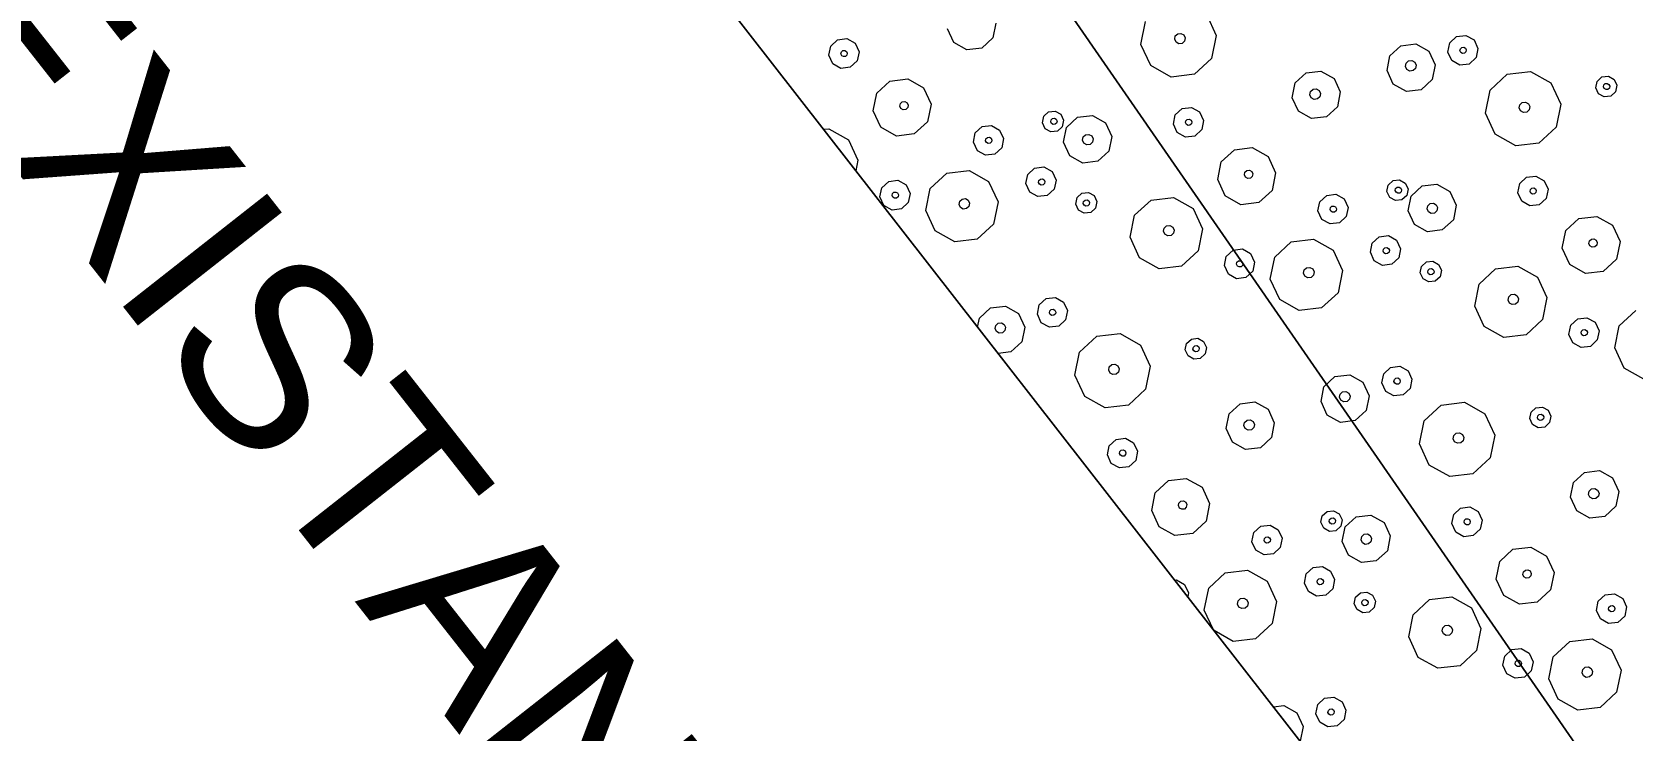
# Model space of a CAD drawing. Header units: metres. Extents: x -2858 to 512, y -1995 to 1252.
# Drawn here: x -468.82 to -460.38, y -154.55 to -150.87 of the extents above; entities that cross this region are included whole.
import ezdxf
from ezdxf.enums import TextEntityAlignment as Align

# ---------------------------------------------------------------- set-up
doc = ezdxf.new("R2010")
doc.units = ezdxf.units.M
for name, color, linetype in [('Calque commun', 7, 'Continuous'), ('Calque11', 7, 'Continuous'), ('Textes', 7, 'Continuous')]:
    doc.layers.add(name, color=color, linetype=linetype)
doc.styles.add('Arial23', font='arial.ttf', dxfattribs={"height": 0.589851})

# ---------------------------------------------------------------- blocks, each defined once
blk = doc.blocks.new('geometrebondepartleger')
at = {"layer": 'Calque11', "color": 7, "linetype": 'Continuous', "lineweight": 9}
blk.add_line((150.3457, 147.4392, 79), (130.1803, 35.9078, 79), dxfattribs=at)
blk = doc.blocks.new('pattern')
at = {"layer": 'Calque commun', "color": 54, "linetype": 'Continuous', "lineweight": 9}
for p, q in [((69.5292, 86.5245), (69.5764, 86.6334)), ((69.5764, 86.6334), (69.6786, 86.6937)), ((69.6786, 86.6937), (69.7967, 86.6825)), ((69.7967, 86.6825), (69.8857, 86.6039)), ((69.8857, 86.6039), (69.9115, 86.4881)), ((69.555, 86.4087), (69.5292, 86.5245)), ((69.6745, 86.5103), (69.6814, 86.5262)), ((69.6782, 86.4934), (69.6745, 86.5103)), ((69.6912, 86.482), (69.6782, 86.4934)), ((69.6814, 86.5262), (69.6963, 86.535)), ((69.7084, 86.4803), (69.6912, 86.482)), ((69.6963, 86.535), (69.7135, 86.5334)), ((69.7234, 86.4891), (69.7084, 86.4803)), ((69.7135, 86.5334), (69.7265, 86.5219)), ((69.7302, 86.505), (69.7234, 86.4891)), ((69.7265, 86.5219), (69.7302, 86.505)), ((69.9115, 86.4881), (69.8643, 86.3792)), ((69.2883, 86.387), (69.3079, 86.4324)), ((69.299, 86.3387), (69.2883, 86.387)), ((69.3079, 86.4324), (69.3505, 86.4575)), ((69.3505, 86.4575), (69.3997, 86.4528)), ((69.3505, 86.3819), (69.3546, 86.3914)), ((69.3527, 86.3717), (69.3505, 86.3819)), ((69.3546, 86.3914), (69.3635, 86.3967)), ((69.3635, 86.3967), (69.3739, 86.3957)), ((69.3739, 86.3957), (69.3817, 86.3888)), ((69.3839, 86.3787), (69.3798, 86.3691)), ((69.3817, 86.3888), (69.3839, 86.3787)), ((69.3997, 86.4528), (69.4368, 86.4201)), ((69.4368, 86.4201), (69.4476, 86.3718)), ((69.644, 86.3302), (69.555, 86.4087)), ((69.8643, 86.3792), (69.7621, 86.3189)), ((69.3361, 86.306), (69.299, 86.3387)), ((69.3853, 86.3013), (69.3361, 86.306)), ((69.3605, 86.3649), (69.3527, 86.3717)), ((69.3708, 86.3639), (69.3605, 86.3649)), ((69.3798, 86.3691), (69.3708, 86.3639)), ((69.4279, 86.3264), (69.3853, 86.3013)), ((69.4476, 86.3718), (69.4279, 86.3264)), ((69.7621, 86.3189), (69.644, 86.3302)), ((69.8326, 86.212), (69.8523, 86.2574)), ((69.8433, 86.1638), (69.8326, 86.212)), ((69.8523, 86.2574), (69.8948, 86.2825)), ((69.8948, 86.2825), (69.9441, 86.2778)), ((69.8948, 86.2069), (69.8989, 86.2164)), ((69.897, 86.1968), (69.8948, 86.2069)), ((69.8989, 86.2164), (69.9079, 86.2217)), ((69.9079, 86.2217), (69.9182, 86.2207)), ((69.9182, 86.2207), (69.926, 86.2138)), ((69.926, 86.2138), (69.9282, 86.2037)), ((69.9441, 86.2778), (69.9811, 86.2451)), ((69.9811, 86.2451), (69.9919, 86.1968)), ((69.8804, 86.131), (69.8433, 86.1638)), ((69.9296, 86.1263), (69.8804, 86.131)), ((69.9048, 86.1899), (69.897, 86.1968)), ((69.9152, 86.1889), (69.9048, 86.1899)), ((69.9241, 86.1942), (69.9152, 86.1889)), ((69.9282, 86.2037), (69.9241, 86.1942)), ((69.9722, 86.1515), (69.9296, 86.1263)), ((69.9919, 86.1968), (69.9722, 86.1515)), ((69.4273, 86.0254), (69.5091, 86.0737)), ((69.5091, 86.0737), (69.6036, 86.0647)), ((69.6036, 86.0647), (69.6747, 86.0018)), ((68.8502, 85.9232), (68.8817, 85.9958)), ((68.8817, 85.9958), (68.9498, 86.036)), ((68.9498, 86.036), (69.0286, 86.0285)), ((69.0286, 86.0285), (69.0879, 85.9761)), ((69.0879, 85.9761), (69.1051, 85.8989)), ((69.3896, 85.9383), (69.4273, 86.0254)), ((69.6747, 86.0018), (69.6954, 85.9092)), ((69.9049, 85.9355), (70.007, 85.9958)), ((70.007, 85.9958), (70.1252, 85.9845)), ((70.1252, 85.9845), (70.2141, 85.906)), ((68.8674, 85.846), (68.8502, 85.9232)), ((68.9506, 85.9073), (68.9575, 85.9232)), ((68.9544, 85.8904), (68.9506, 85.9073)), ((68.9674, 85.879), (68.9544, 85.8904)), ((68.9575, 85.9232), (68.9724, 85.932)), ((68.9846, 85.8774), (68.9674, 85.879)), ((68.9724, 85.932), (68.9897, 85.9304)), ((68.9995, 85.8862), (68.9846, 85.8774)), ((68.9897, 85.9304), (69.0026, 85.9189)), ((69.0064, 85.902), (68.9995, 85.8862)), ((69.0026, 85.9189), (69.0064, 85.902)), ((69.1051, 85.8989), (69.0736, 85.8263)), ((69.4102, 85.8456), (69.3896, 85.9383)), ((69.5058, 85.9269), (69.5113, 85.9396)), ((69.5088, 85.9134), (69.5058, 85.9269)), ((69.5192, 85.9043), (69.5088, 85.9134)), ((69.5113, 85.9396), (69.5232, 85.9467)), ((69.533, 85.9029), (69.5192, 85.9043)), ((69.5232, 85.9467), (69.537, 85.9454)), ((69.5449, 85.91), (69.533, 85.9029)), ((69.537, 85.9454), (69.5474, 85.9362)), ((69.5504, 85.9227), (69.5449, 85.91)), ((69.5474, 85.9362), (69.5504, 85.9227)), ((69.6954, 85.9092), (69.6576, 85.8221)), ((69.8577, 85.8266), (69.9049, 85.9355)), ((70.2141, 85.906), (70.2399, 85.7902)), ((68.9267, 85.7936), (68.8674, 85.846)), ((69.0055, 85.7861), (68.9267, 85.7936)), ((69.0736, 85.8263), (69.0055, 85.7861)), ((69.4814, 85.7828), (69.4102, 85.8456)), ((69.6576, 85.8221), (69.5759, 85.7738)), ((69.8835, 85.7108), (69.8577, 85.8266)), ((70.0029, 85.8124), (70.0098, 85.8283)), ((70.0067, 85.7955), (70.0029, 85.8124)), ((70.0197, 85.784), (70.0067, 85.7955)), ((70.0098, 85.8283), (70.0247, 85.8371)), ((70.0247, 85.8371), (70.042, 85.8354)), ((70.0518, 85.7912), (70.0369, 85.7824)), ((70.042, 85.8354), (70.0549, 85.824)), ((70.0587, 85.8071), (70.0518, 85.7912)), ((70.0549, 85.824), (70.0587, 85.8071)), ((70.2399, 85.7902), (70.1927, 85.6813)), ((69.5759, 85.7738), (69.4814, 85.7828)), ((69.9724, 85.6322), (69.8835, 85.7108)), ((70.0369, 85.7824), (70.0197, 85.784)), ((70.7017, 85.6925), (70.7443, 85.7177)), ((70.7443, 85.7177), (70.7935, 85.713)), ((70.7935, 85.713), (70.8306, 85.6803)), ((68.3525, 85.6987), (68.3783, 85.5829)), ((70.0905, 85.621), (69.9724, 85.6322)), ((70.1927, 85.6813), (70.0905, 85.621)), ((70.6821, 85.6472), (70.7017, 85.6925)), ((70.6928, 85.5989), (70.6821, 85.6472)), ((70.7443, 85.6421), (70.7484, 85.6516)), ((70.7465, 85.6319), (70.7443, 85.6421)), ((70.7543, 85.625), (70.7465, 85.6319)), ((70.7484, 85.6516), (70.7573, 85.6569)), ((70.7646, 85.6241), (70.7543, 85.625)), ((70.7573, 85.6569), (70.7677, 85.6559)), ((70.7736, 85.6293), (70.7646, 85.6241)), ((70.7677, 85.6559), (70.7755, 85.649)), ((70.7777, 85.6389), (70.7736, 85.6293)), ((70.7755, 85.649), (70.7777, 85.6389)), ((70.8413, 85.632), (70.8217, 85.5866)), ((70.8306, 85.6803), (70.8413, 85.632)), ((70.9168, 85.5822), (70.9849, 85.6224)), ((68.3783, 85.5829), (68.3311, 85.4741)), ((69.4555, 85.5127), (69.4752, 85.5581)), ((69.4752, 85.5581), (69.5178, 85.5832)), ((69.5178, 85.5832), (69.567, 85.5785)), ((69.567, 85.5785), (69.6041, 85.5458)), ((69.6041, 85.5458), (69.6148, 85.4976)), ((70.7299, 85.5662), (70.6928, 85.5989)), ((70.7791, 85.5615), (70.7299, 85.5662)), ((70.8217, 85.5866), (70.7791, 85.5615)), ((70.8853, 85.5096), (70.9168, 85.5822)), ((68.3311, 85.4741), (68.2289, 85.4137)), ((68.8107, 85.4315), (68.8245, 85.4632)), ((68.8245, 85.4632), (68.8543, 85.4808)), ((68.8543, 85.4808), (68.8887, 85.4776)), ((68.8887, 85.4776), (68.9147, 85.4547)), ((68.9147, 85.4547), (68.9222, 85.4209)), ((69.4663, 85.4645), (69.4555, 85.5127)), ((69.5034, 85.4317), (69.4663, 85.4645)), ((69.5177, 85.5076), (69.5219, 85.5171)), ((69.52, 85.4975), (69.5177, 85.5076)), ((69.5278, 85.4906), (69.52, 85.4975)), ((69.5219, 85.5171), (69.5308, 85.5224)), ((69.5381, 85.4896), (69.5278, 85.4906)), ((69.5308, 85.5224), (69.5411, 85.5214)), ((69.5471, 85.4949), (69.5381, 85.4896)), ((69.5411, 85.5214), (69.5489, 85.5146)), ((69.5512, 85.5044), (69.5471, 85.4949)), ((69.5489, 85.5146), (69.5512, 85.5044)), ((69.5952, 85.4522), (69.5526, 85.4271)), ((69.6148, 85.4976), (69.5952, 85.4522)), ((70.9025, 85.4324), (70.8853, 85.5096)), ((68.2289, 85.4137), (68.1108, 85.425)), ((68.3191, 85.3522), (68.3617, 85.3773)), ((68.3617, 85.3773), (68.4109, 85.3726)), ((68.4109, 85.3726), (68.4479, 85.3399)), ((68.8182, 85.3977), (68.8107, 85.4315)), ((68.8442, 85.3748), (68.8182, 85.3977)), ((68.8786, 85.3715), (68.8442, 85.3748)), ((68.8485, 85.4286), (68.8526, 85.4382)), ((68.8507, 85.4185), (68.8485, 85.4286)), ((68.8585, 85.4116), (68.8507, 85.4185)), ((68.8526, 85.4382), (68.8615, 85.4435)), ((68.8689, 85.4107), (68.8585, 85.4116)), ((68.8615, 85.4435), (68.8719, 85.4425)), ((68.8778, 85.4159), (68.8689, 85.4107)), ((68.8719, 85.4425), (68.8797, 85.4356)), ((68.8819, 85.4255), (68.8778, 85.4159)), ((68.9084, 85.3891), (68.8786, 85.3715)), ((68.8797, 85.4356), (68.8819, 85.4255)), ((68.9222, 85.4209), (68.9084, 85.3891)), ((69.0962, 85.3089), (69.2026, 85.3717)), ((69.2026, 85.3717), (69.3257, 85.36)), ((69.5526, 85.4271), (69.5034, 85.4317)), ((70.1558, 85.3928), (70.1695, 85.4245)), ((70.1633, 85.359), (70.1558, 85.3928)), ((70.1695, 85.4245), (70.1993, 85.4421)), ((70.1952, 85.39), (70.1993, 85.3995)), ((70.1975, 85.3799), (70.1952, 85.39)), ((70.2052, 85.373), (70.1975, 85.3799)), ((70.1993, 85.4421), (70.2338, 85.4388)), ((70.1993, 85.3995), (70.2083, 85.4048)), ((70.2156, 85.372), (70.2052, 85.373)), ((70.2083, 85.4048), (70.2186, 85.4038)), ((70.2245, 85.3773), (70.2156, 85.372)), ((70.2186, 85.4038), (70.2264, 85.397)), ((70.2286, 85.3868), (70.2245, 85.3773)), ((70.2264, 85.397), (70.2286, 85.3868)), ((70.2338, 85.4388), (70.2597, 85.4159)), ((70.2673, 85.3821), (70.2535, 85.3504)), ((70.2597, 85.4159), (70.2673, 85.3821)), ((70.9443, 85.3955), (70.9025, 85.4324)), ((68.2994, 85.3068), (68.3191, 85.3522)), ((68.3102, 85.2586), (68.2994, 85.3068)), ((68.3616, 85.3017), (68.3657, 85.3112)), ((68.3639, 85.2916), (68.3616, 85.3017)), ((68.3717, 85.2847), (68.3639, 85.2916)), ((68.3657, 85.3112), (68.3747, 85.3165)), ((68.382, 85.2837), (68.3717, 85.2847)), ((68.3747, 85.3165), (68.385, 85.3155)), ((68.3909, 85.289), (68.382, 85.2837)), ((68.385, 85.3155), (68.3928, 85.3086)), ((68.3951, 85.2985), (68.3909, 85.289)), ((68.3928, 85.3086), (68.3951, 85.2985)), ((68.4587, 85.2916), (68.439, 85.2463)), ((68.4479, 85.3399), (68.4587, 85.2916)), ((69.047, 85.1955), (69.0962, 85.3089)), ((69.3257, 85.36), (69.4183, 85.2782)), ((69.4183, 85.2782), (69.4452, 85.1576)), ((69.8608, 85.2535), (69.9289, 85.2937)), ((69.9289, 85.2937), (70.0077, 85.2862)), ((70.0077, 85.2862), (70.067, 85.2338)), ((70.1892, 85.3361), (70.1633, 85.359)), ((70.2237, 85.3328), (70.1892, 85.3361)), ((70.2535, 85.3504), (70.2237, 85.3328)), ((68.3472, 85.2258), (68.3102, 85.2586)), ((68.3965, 85.2211), (68.3472, 85.2258)), ((68.439, 85.2463), (68.3965, 85.2211)), ((69.0739, 85.0749), (69.047, 85.1955)), ((69.2082, 85.1798), (69.2151, 85.1956)), ((69.2151, 85.1956), (69.23, 85.2044)), ((69.23, 85.2044), (69.2472, 85.2028)), ((69.2472, 85.2028), (69.2602, 85.1913)), ((69.8293, 85.1809), (69.8608, 85.2535)), ((69.9364, 85.1891), (69.9513, 85.1979)), ((69.9513, 85.1979), (69.9686, 85.1962)), ((69.9686, 85.1962), (69.9815, 85.1848)), ((70.067, 85.2338), (70.0842, 85.1566)), ((70.2285, 85.1878), (70.2711, 85.213)), ((70.2711, 85.213), (70.3203, 85.2083)), ((70.3203, 85.2083), (70.3574, 85.1756)), ((67.8564, 85.0331), (67.8941, 85.1202)), ((67.8941, 85.1202), (67.9759, 85.1685)), ((67.9759, 85.1685), (68.0704, 85.1595)), ((68.0704, 85.1595), (68.1416, 85.0966)), ((69.212, 85.1629), (69.2082, 85.1798)), ((69.2249, 85.1514), (69.212, 85.1629)), ((69.2422, 85.1498), (69.2249, 85.1514)), ((69.2571, 85.1586), (69.2422, 85.1498)), ((69.264, 85.1745), (69.2571, 85.1586)), ((69.2602, 85.1913), (69.264, 85.1745)), ((69.4452, 85.1576), (69.396, 85.0442)), ((69.8465, 85.1037), (69.8293, 85.1809)), ((69.9296, 85.1732), (69.9364, 85.1891)), ((69.9333, 85.1563), (69.9296, 85.1732)), ((69.9463, 85.1449), (69.9333, 85.1563)), ((69.9635, 85.1432), (69.9463, 85.1449)), ((69.9784, 85.152), (69.9635, 85.1432)), ((69.9853, 85.1679), (69.9784, 85.152)), ((69.9815, 85.1848), (69.9853, 85.1679)), ((70.0842, 85.1566), (70.0527, 85.084)), ((70.2089, 85.1425), (70.2285, 85.1878)), ((70.2196, 85.0942), (70.2089, 85.1425)), ((70.2698, 85.1403), (70.2739, 85.1498)), ((70.272, 85.1301), (70.2698, 85.1403)), ((70.2798, 85.1233), (70.272, 85.1301)), ((70.2739, 85.1498), (70.2828, 85.1551)), ((70.2901, 85.1223), (70.2798, 85.1233)), ((70.2828, 85.1551), (70.2932, 85.1541)), ((70.2991, 85.1276), (70.2901, 85.1223)), ((70.2932, 85.1541), (70.3009, 85.1472)), ((70.3032, 85.1371), (70.2991, 85.1276)), ((70.3009, 85.1472), (70.3032, 85.1371)), ((70.3681, 85.1273), (70.3485, 85.0819)), ((70.3574, 85.1756), (70.3681, 85.1273)), ((67.877, 84.9404), (67.8564, 85.0331)), ((67.9726, 85.0217), (67.9781, 85.0344)), ((67.9781, 85.0344), (67.99, 85.0415)), ((67.99, 85.0415), (68.0038, 85.0402)), ((68.0038, 85.0402), (68.0142, 85.031)), ((68.0142, 85.031), (68.0172, 85.0175)), ((68.1416, 85.0966), (68.1622, 85.004)), ((68.3245, 84.9214), (68.3717, 85.0303)), ((68.3717, 85.0303), (68.4739, 85.0906)), ((68.4739, 85.0906), (68.592, 85.0793)), ((68.592, 85.0793), (68.6809, 85.0008)), ((69.1665, 84.993), (69.0739, 85.0749)), ((69.396, 85.0442), (69.2896, 84.9813)), ((69.9058, 85.0513), (69.8465, 85.1037)), ((69.9846, 85.0438), (69.9058, 85.0513)), ((70.0527, 85.084), (69.9846, 85.0438)), ((70.2567, 85.0615), (70.2196, 85.0942)), ((70.3059, 85.0568), (70.2567, 85.0615)), ((70.3485, 85.0819), (70.3059, 85.0568)), ((70.4717, 84.9282), (70.5189, 85.037)), ((70.5189, 85.037), (70.6211, 85.0974)), ((70.6211, 85.0974), (70.7392, 85.0861)), ((70.7392, 85.0861), (70.8282, 85.0076)), ((67.9482, 84.8776), (67.877, 84.9404)), ((67.9756, 85.0082), (67.9726, 85.0217)), ((67.986, 84.9991), (67.9756, 85.0082)), ((67.9998, 84.9977), (67.986, 84.9991)), ((68.0117, 85.0048), (67.9998, 84.9977)), ((68.0172, 85.0175), (68.0117, 85.0048)), ((68.1622, 85.004), (68.1244, 84.9169)), ((68.6809, 85.0008), (68.7067, 84.885)), ((69.2896, 84.9813), (69.1665, 84.993)), ((69.9534, 84.9753), (69.9671, 85.007)), ((69.9609, 84.9415), (69.9534, 84.9753)), ((69.9868, 84.9186), (69.9609, 84.9415)), ((69.9671, 85.007), (69.9969, 85.0246)), ((69.989, 84.9749), (69.9931, 84.9844)), ((69.9913, 84.9647), (69.989, 84.9749)), ((69.999, 84.9579), (69.9913, 84.9647)), ((69.9931, 84.9844), (70.0021, 84.9897)), ((69.9969, 85.0246), (70.0314, 85.0213)), ((70.0094, 84.9569), (69.999, 84.9579)), ((70.0021, 84.9897), (70.0124, 84.9887)), ((70.0183, 84.9622), (70.0094, 84.9569)), ((70.0124, 84.9887), (70.0202, 84.9818)), ((70.0225, 84.9717), (70.0183, 84.9622)), ((70.0202, 84.9818), (70.0225, 84.9717)), ((70.0314, 85.0213), (70.0573, 84.9984)), ((70.0648, 84.9646), (70.0511, 84.9329)), ((70.0573, 84.9984), (70.0648, 84.9646)), ((70.8282, 85.0076), (70.8535, 84.8938)), ((68.0427, 84.8686), (67.9482, 84.8776)), ((68.1244, 84.9169), (68.0427, 84.8686)), ((68.3503, 84.8056), (68.3245, 84.9214)), ((68.4698, 84.9072), (68.4767, 84.9231)), ((68.4735, 84.8903), (68.4698, 84.9072)), ((68.4865, 84.8788), (68.4735, 84.8903)), ((68.4767, 84.9231), (68.4916, 84.9319)), ((68.5037, 84.8772), (68.4865, 84.8788)), ((68.4916, 84.9319), (68.5088, 84.9302)), ((68.5186, 84.886), (68.5037, 84.8772)), ((68.5088, 84.9302), (68.5218, 84.9188)), ((68.5255, 84.9019), (68.5186, 84.886)), ((68.5218, 84.9188), (68.5255, 84.9019)), ((68.7067, 84.885), (68.6595, 84.7761)), ((70.0213, 84.9153), (69.9868, 84.9186)), ((70.0511, 84.9329), (70.0213, 84.9153)), ((70.2505, 84.836), (70.293, 84.8611)), ((70.293, 84.8611), (70.3422, 84.8564)), ((70.3422, 84.8564), (70.3793, 84.8237)), ((70.4975, 84.8123), (70.4717, 84.9282)), ((70.617, 84.914), (70.6239, 84.9298)), ((70.6207, 84.8971), (70.617, 84.914)), ((70.6337, 84.8856), (70.6207, 84.8971)), ((70.6239, 84.9298), (70.6388, 84.9386)), ((70.6509, 84.884), (70.6337, 84.8856)), ((70.6388, 84.9386), (70.656, 84.937)), ((70.6658, 84.8928), (70.6509, 84.884)), ((70.656, 84.937), (70.669, 84.9255)), ((70.6727, 84.9087), (70.6658, 84.8928)), ((70.669, 84.9255), (70.6727, 84.9087)), ((70.8526, 84.8886), (70.8068, 84.7829)), ((68.4392, 84.727), (68.3503, 84.8056)), ((68.6595, 84.7761), (68.5574, 84.7158)), ((69.1489, 84.742), (69.1686, 84.7873)), ((69.1686, 84.7873), (69.2111, 84.8125)), ((69.2111, 84.8125), (69.2604, 84.8078)), ((69.2604, 84.8078), (69.2974, 84.7751)), ((69.2974, 84.7751), (69.3082, 84.7268)), ((70.2308, 84.7906), (70.2505, 84.836)), ((70.2415, 84.7424), (70.2308, 84.7906)), ((70.293, 84.7855), (70.2971, 84.795)), ((70.2952, 84.7754), (70.293, 84.7855)), ((70.303, 84.7685), (70.2952, 84.7754)), ((70.2971, 84.795), (70.306, 84.8003)), ((70.306, 84.8003), (70.3164, 84.7993)), ((70.3223, 84.7728), (70.3134, 84.7675)), ((70.3164, 84.7993), (70.3242, 84.7925)), ((70.3264, 84.7823), (70.3223, 84.7728)), ((70.3242, 84.7925), (70.3264, 84.7823)), ((70.3901, 84.7755), (70.3704, 84.7301)), ((70.3793, 84.8237), (70.3901, 84.7755)), ((70.5864, 84.7338), (70.4975, 84.8123)), ((70.8068, 84.7829), (70.7046, 84.7226)), ((68.5574, 84.7158), (68.4392, 84.727)), ((69.1596, 84.6937), (69.1489, 84.742)), ((69.1967, 84.661), (69.1596, 84.6937)), ((69.2111, 84.7369), (69.2152, 84.7464)), ((69.2133, 84.7267), (69.2111, 84.7369)), ((69.2211, 84.7199), (69.2133, 84.7267)), ((69.2152, 84.7464), (69.2242, 84.7517)), ((69.2315, 84.7189), (69.2211, 84.7199)), ((69.2242, 84.7517), (69.2345, 84.7507)), ((69.2404, 84.7241), (69.2315, 84.7189)), ((69.2345, 84.7507), (69.2423, 84.7438)), ((69.2445, 84.7337), (69.2404, 84.7241)), ((69.2423, 84.7438), (69.2445, 84.7337)), ((69.3082, 84.7268), (69.2885, 84.6814)), ((69.3836, 84.677), (69.4517, 84.7172)), ((69.4517, 84.7172), (69.5305, 84.7097)), ((69.5305, 84.7097), (69.5898, 84.6573)), ((70.2786, 84.7096), (70.2415, 84.7424)), ((70.3278, 84.705), (70.2786, 84.7096)), ((70.3134, 84.7675), (70.303, 84.7685)), ((70.3704, 84.7301), (70.3278, 84.705)), ((70.7046, 84.7226), (70.5864, 84.7338)), ((67.9224, 84.6075), (67.942, 84.6529)), ((67.9331, 84.5593), (67.9224, 84.6075)), ((67.942, 84.6529), (67.9846, 84.678)), ((67.9846, 84.678), (68.0338, 84.6733)), ((67.9846, 84.6024), (67.9887, 84.6119)), ((67.9887, 84.6119), (67.9976, 84.6172)), ((67.9976, 84.6172), (68.008, 84.6162)), ((68.008, 84.6162), (68.0158, 84.6094)), ((68.0158, 84.6094), (68.018, 84.5992)), ((68.0338, 84.6733), (68.0709, 84.6406)), ((68.0709, 84.6406), (68.0816, 84.5924)), ((69.2459, 84.6563), (69.1967, 84.661)), ((69.2885, 84.6814), (69.2459, 84.6563)), ((69.3521, 84.6044), (69.3836, 84.677)), ((69.3693, 84.5272), (69.3521, 84.6044)), ((69.4451, 84.587), (69.452, 84.6029)), ((69.452, 84.6029), (69.4669, 84.6117)), ((69.4669, 84.6117), (69.4842, 84.6101)), ((69.4842, 84.6101), (69.4971, 84.5986)), ((69.5898, 84.6573), (69.607, 84.5801)), ((70.7751, 84.6157), (70.7948, 84.661)), ((70.7858, 84.5674), (70.7751, 84.6157)), ((70.7948, 84.661), (70.8134, 84.6721)), ((67.2775, 84.5263), (67.2913, 84.5581)), ((67.285, 84.4925), (67.2775, 84.5263)), ((67.2913, 84.5581), (67.3211, 84.5756)), ((67.3153, 84.5235), (67.3194, 84.533)), ((67.3176, 84.5133), (67.3153, 84.5235)), ((67.3194, 84.533), (67.3284, 84.5383)), ((67.3211, 84.5756), (67.3556, 84.5724)), ((67.3284, 84.5383), (67.3387, 84.5373)), ((67.3387, 84.5373), (67.3465, 84.5304)), ((67.3487, 84.5203), (67.3446, 84.5107)), ((67.3465, 84.5304), (67.3487, 84.5203)), ((67.3556, 84.5724), (67.3815, 84.5495)), ((67.3815, 84.5495), (67.389, 84.5157)), ((67.9702, 84.5266), (67.9331, 84.5593)), ((68.0194, 84.5219), (67.9702, 84.5266)), ((67.9868, 84.5923), (67.9846, 84.6024)), ((67.9946, 84.5854), (67.9868, 84.5923)), ((68.0049, 84.5844), (67.9946, 84.5854)), ((68.0139, 84.5897), (68.0049, 84.5844)), ((68.018, 84.5992), (68.0139, 84.5897)), ((68.062, 84.547), (68.0194, 84.5219)), ((68.0816, 84.5924), (68.062, 84.547)), ((68.6226, 84.4876), (68.6364, 84.5193)), ((68.6364, 84.5193), (68.6662, 84.5369)), ((68.6662, 84.5369), (68.7006, 84.5336)), ((68.7006, 84.5336), (68.7266, 84.5107)), ((69.4286, 84.4748), (69.3693, 84.5272)), ((69.4489, 84.5701), (69.4451, 84.587)), ((69.4619, 84.5587), (69.4489, 84.5701)), ((69.4791, 84.557), (69.4619, 84.5587)), ((69.494, 84.5658), (69.4791, 84.557)), ((69.5009, 84.5817), (69.494, 84.5658)), ((69.4971, 84.5986), (69.5009, 84.5817)), ((69.607, 84.5801), (69.5755, 84.5075)), ((70.7933, 84.5608), (70.7858, 84.5674)), ((67.311, 84.4696), (67.285, 84.4925)), ((67.3454, 84.4663), (67.311, 84.4696)), ((67.3253, 84.5064), (67.3176, 84.5133)), ((67.3357, 84.5055), (67.3253, 84.5064)), ((67.3446, 84.5107), (67.3357, 84.5055)), ((67.3753, 84.4839), (67.3454, 84.4663)), ((67.389, 84.5157), (67.3753, 84.4839)), ((67.563, 84.4037), (67.6694, 84.4666)), ((67.6694, 84.4666), (67.7925, 84.4548)), ((67.7925, 84.4548), (67.8851, 84.373)), ((68.6301, 84.4538), (68.6226, 84.4876)), ((68.6561, 84.4309), (68.6301, 84.4538)), ((68.662, 84.4848), (68.6662, 84.4943)), ((68.6643, 84.4747), (68.662, 84.4848)), ((68.6721, 84.4678), (68.6643, 84.4747)), ((68.6662, 84.4943), (68.6751, 84.4996)), ((68.6824, 84.4668), (68.6721, 84.4678)), ((68.6751, 84.4996), (68.6854, 84.4986)), ((68.6913, 84.4721), (68.6824, 84.4668)), ((68.6854, 84.4986), (68.6932, 84.4918)), ((68.7203, 84.4452), (68.6905, 84.4276)), ((68.6955, 84.4816), (68.6913, 84.4721)), ((68.6932, 84.4918), (68.6955, 84.4816)), ((68.7341, 84.4769), (68.7203, 84.4452)), ((68.7266, 84.5107), (68.7341, 84.4769)), ((69.5074, 84.4673), (69.4286, 84.4748)), ((69.5755, 84.5075), (69.5074, 84.4673)), ((69.8242, 84.3994), (69.8923, 84.4396)), ((69.8923, 84.4396), (69.9711, 84.4321)), ((70.3698, 84.429), (70.4516, 84.4773)), ((70.4516, 84.4773), (70.5461, 84.4683)), ((70.5461, 84.4683), (70.6172, 84.4055)), ((67.5138, 84.2903), (67.563, 84.4037)), ((67.8851, 84.373), (67.912, 84.2524)), ((68.3276, 84.3483), (68.3957, 84.3885)), ((68.3957, 84.3885), (68.4745, 84.381)), ((68.4745, 84.381), (68.5338, 84.3286)), ((68.6905, 84.4276), (68.6561, 84.4309)), ((69.7927, 84.3268), (69.8242, 84.3994)), ((69.9711, 84.4321), (70.0304, 84.3798)), ((70.0304, 84.3798), (70.0476, 84.3026)), ((70.3321, 84.3419), (70.3698, 84.429)), ((70.4538, 84.3433), (70.4657, 84.3503)), ((70.4657, 84.3503), (70.4795, 84.349)), ((70.6172, 84.4055), (70.6379, 84.3128)), ((67.5407, 84.1697), (67.5138, 84.2903)), ((67.675, 84.2746), (67.6819, 84.2905)), ((67.6788, 84.2577), (67.675, 84.2746)), ((67.6819, 84.2905), (67.6968, 84.2992)), ((67.6968, 84.2992), (67.7141, 84.2976)), ((67.7141, 84.2976), (67.727, 84.2862)), ((67.7308, 84.2693), (67.7239, 84.2534)), ((67.727, 84.2862), (67.7308, 84.2693)), ((68.2962, 84.2757), (68.3276, 84.3483)), ((68.3134, 84.1985), (68.2962, 84.2757)), ((68.3964, 84.268), (68.4033, 84.2839)), ((68.4001, 84.2511), (68.3964, 84.268)), ((68.4033, 84.2839), (68.4182, 84.2927)), ((68.4182, 84.2927), (68.4354, 84.291)), ((68.4354, 84.291), (68.4484, 84.2796)), ((68.4484, 84.2796), (68.4521, 84.2627)), ((68.5338, 84.3286), (68.551, 84.2514)), ((68.6757, 84.2373), (68.6953, 84.2826)), ((68.6953, 84.2826), (68.7379, 84.3078)), ((68.7379, 84.3078), (68.7871, 84.3031)), ((68.7871, 84.3031), (68.8242, 84.2704)), ((68.8242, 84.2704), (68.835, 84.2221)), ((69.8099, 84.2496), (69.7927, 84.3268)), ((69.8931, 84.311), (69.9, 84.3269)), ((69.8969, 84.2941), (69.8931, 84.311)), ((69.9099, 84.2826), (69.8969, 84.2941)), ((69.9, 84.3269), (69.9149, 84.3357)), ((69.9271, 84.281), (69.9099, 84.2826)), ((69.9149, 84.3357), (69.9322, 84.334)), ((69.942, 84.2898), (69.9271, 84.281)), ((69.9322, 84.334), (69.9451, 84.3226)), ((69.9489, 84.3057), (69.942, 84.2898)), ((69.9451, 84.3226), (69.9489, 84.3057)), ((70.0476, 84.3026), (70.0161, 84.23)), ((70.3527, 84.2493), (70.3321, 84.3419)), ((70.4483, 84.3306), (70.4538, 84.3433)), ((70.4513, 84.3171), (70.4483, 84.3306)), ((70.4617, 84.3079), (70.4513, 84.3171)), ((70.4755, 84.3066), (70.4617, 84.3079)), ((70.4874, 84.3136), (70.4755, 84.3066)), ((70.4795, 84.349), (70.4899, 84.3398)), ((70.4929, 84.3263), (70.4874, 84.3136)), ((70.4899, 84.3398), (70.4929, 84.3263)), ((70.6379, 84.3128), (70.6001, 84.2257)), ((67.6918, 84.2462), (67.6788, 84.2577)), ((67.709, 84.2446), (67.6918, 84.2462)), ((67.7239, 84.2534), (67.709, 84.2446)), ((67.912, 84.2524), (67.8628, 84.139)), ((68.3727, 84.1461), (68.3134, 84.1985)), ((68.4131, 84.2397), (68.4001, 84.2511)), ((68.4304, 84.238), (68.4131, 84.2397)), ((68.4453, 84.2468), (68.4304, 84.238)), ((68.4521, 84.2627), (68.4453, 84.2468)), ((68.551, 84.2514), (68.5195, 84.1788)), ((68.6864, 84.189), (68.6757, 84.2373)), ((68.7235, 84.1563), (68.6864, 84.189)), ((68.7366, 84.2351), (68.7407, 84.2446)), ((68.7388, 84.2249), (68.7366, 84.2351)), ((68.7466, 84.2181), (68.7388, 84.2249)), ((68.7407, 84.2446), (68.7496, 84.2499)), ((68.757, 84.2171), (68.7466, 84.2181)), ((68.7496, 84.2499), (68.76, 84.2489)), ((68.7659, 84.2224), (68.757, 84.2171)), ((68.76, 84.2489), (68.7678, 84.242)), ((68.77, 84.2319), (68.7659, 84.2224)), ((68.7678, 84.242), (68.77, 84.2319)), ((68.835, 84.2221), (68.8153, 84.1767)), ((68.9857, 84.1318), (69.0879, 84.1922)), ((69.0879, 84.1922), (69.206, 84.1809)), ((69.206, 84.1809), (69.295, 84.1024)), ((69.8692, 84.1973), (69.8099, 84.2496)), ((69.948, 84.1898), (69.8692, 84.1973)), ((70.0161, 84.23), (69.948, 84.1898)), ((70.4239, 84.1864), (70.3527, 84.2493)), ((70.5184, 84.1774), (70.4239, 84.1864)), ((70.6001, 84.2257), (70.5184, 84.1774)), ((67.6334, 84.0878), (67.5407, 84.1697)), ((67.8628, 84.139), (67.7564, 84.0761)), ((68.4514, 84.1386), (68.3727, 84.1461)), ((68.4202, 84.0701), (68.434, 84.1018)), ((68.434, 84.1018), (68.4638, 84.1194)), ((68.5195, 84.1788), (68.4514, 84.1386)), ((68.4638, 84.1194), (68.4982, 84.1161)), ((68.4982, 84.1161), (68.5242, 84.0932)), ((68.7727, 84.1516), (68.7235, 84.1563)), ((68.8153, 84.1767), (68.7727, 84.1516)), ((68.9385, 84.023), (68.9857, 84.1318)), ((69.295, 84.1024), (69.3208, 83.9866)), ((67.7564, 84.0761), (67.6334, 84.0878)), ((68.4277, 84.0363), (68.4202, 84.0701)), ((68.4537, 84.0134), (68.4277, 84.0363)), ((68.4881, 84.0101), (68.4537, 84.0134)), ((68.4558, 84.0697), (68.46, 84.0792)), ((68.4581, 84.0595), (68.4558, 84.0697)), ((68.4659, 84.0527), (68.4581, 84.0595)), ((68.46, 84.0792), (68.4689, 84.0845)), ((68.4762, 84.0517), (68.4659, 84.0527)), ((68.4689, 84.0845), (68.4792, 84.0835)), ((68.4852, 84.057), (68.4762, 84.0517)), ((68.4792, 84.0835), (68.487, 84.0766)), ((68.4893, 84.0665), (68.4852, 84.057)), ((68.487, 84.0766), (68.4893, 84.0665)), ((68.5179, 84.0277), (68.4881, 84.0101)), ((68.5317, 84.0594), (68.5179, 84.0277)), ((68.5242, 84.0932), (68.5317, 84.0594)), ((68.9643, 83.9072), (68.9385, 84.023)), ((69.0838, 84.0088), (69.0907, 84.0246)), ((69.0907, 84.0246), (69.1056, 84.0334)), ((69.1056, 84.0334), (69.1228, 84.0318)), ((69.1228, 84.0318), (69.1358, 84.0203)), ((69.1358, 84.0203), (69.1396, 84.0035)), ((68.6976, 83.8854), (68.7173, 83.9308)), ((68.7173, 83.9308), (68.7598, 83.9559)), ((68.7598, 83.9559), (68.8091, 83.9512)), ((68.8091, 83.9512), (68.8461, 83.9185)), ((69.0876, 83.9919), (69.0838, 84.0088)), ((69.1005, 83.9804), (69.0876, 83.9919)), ((69.1178, 83.9788), (69.1005, 83.9804)), ((69.1327, 83.9876), (69.1178, 83.9788)), ((69.1396, 84.0035), (69.1327, 83.9876)), ((69.3208, 83.9866), (69.2736, 83.8777)), ((70.398, 83.9164), (70.4177, 83.9617)), ((70.4177, 83.9617), (70.4603, 83.9869)), ((70.4603, 83.9869), (70.5095, 83.9822)), ((70.5095, 83.9822), (70.5466, 83.9495)), ((70.5466, 83.9495), (70.5573, 83.9012)), ((67.6157, 83.8368), (67.6354, 83.8821)), ((67.6354, 83.8821), (67.678, 83.9073)), ((67.678, 83.9073), (67.7272, 83.9026)), ((67.682, 83.8412), (67.691, 83.8465)), ((67.691, 83.8465), (67.7013, 83.8455)), ((67.7013, 83.8455), (67.7091, 83.8386)), ((67.7272, 83.9026), (67.7643, 83.8699)), ((67.7643, 83.8699), (67.775, 83.8216)), ((68.7084, 83.8372), (68.6976, 83.8854)), ((68.7598, 83.8803), (68.7639, 83.8898)), ((68.7621, 83.8702), (68.7598, 83.8803)), ((68.7698, 83.8633), (68.7621, 83.8702)), ((68.7639, 83.8898), (68.7729, 83.8951)), ((68.7802, 83.8623), (68.7698, 83.8633)), ((68.7729, 83.8951), (68.7832, 83.8941)), ((68.7891, 83.8676), (68.7802, 83.8623)), ((68.7832, 83.8941), (68.791, 83.8873)), ((68.7933, 83.8771), (68.7891, 83.8676)), ((68.791, 83.8873), (68.7933, 83.8771)), ((68.8569, 83.8703), (68.8372, 83.8249)), ((68.8461, 83.9185), (68.8569, 83.8703)), ((69.0533, 83.8286), (68.9643, 83.9072)), ((69.2736, 83.8777), (69.1714, 83.8174)), ((69.7532, 83.8351), (69.767, 83.8669)), ((69.767, 83.8669), (69.7968, 83.8845)), ((69.7951, 83.8418), (69.804, 83.8471)), ((69.7968, 83.8845), (69.8312, 83.8812)), ((69.804, 83.8471), (69.8144, 83.8461)), ((69.8144, 83.8461), (69.8222, 83.8392)), ((69.8312, 83.8812), (69.8572, 83.8583)), ((69.8572, 83.8583), (69.8647, 83.8245)), ((70.4088, 83.8681), (70.398, 83.9164)), ((70.4459, 83.8354), (70.4088, 83.8681)), ((70.4602, 83.9112), (70.4644, 83.9208)), ((70.4625, 83.9011), (70.4602, 83.9112)), ((70.4703, 83.8942), (70.4625, 83.9011)), ((70.4644, 83.9208), (70.4733, 83.926)), ((70.4806, 83.8933), (70.4703, 83.8942)), ((70.4733, 83.926), (70.4836, 83.9251)), ((70.4895, 83.8985), (70.4806, 83.8933)), ((70.4836, 83.9251), (70.4914, 83.9182)), ((70.4937, 83.9081), (70.4895, 83.8985)), ((70.4914, 83.9182), (70.4937, 83.9081)), ((70.5377, 83.8558), (70.4951, 83.8307)), ((70.5573, 83.9012), (70.5377, 83.8558)), ((67.6265, 83.7885), (67.6157, 83.8368)), ((67.6635, 83.7558), (67.6265, 83.7885)), ((67.6779, 83.8317), (67.682, 83.8412)), ((67.6802, 83.8215), (67.6779, 83.8317)), ((67.688, 83.8147), (67.6802, 83.8215)), ((67.6983, 83.8137), (67.688, 83.8147)), ((67.7072, 83.819), (67.6983, 83.8137)), ((67.7114, 83.8285), (67.7072, 83.819)), ((67.7091, 83.8386), (67.7114, 83.8285)), ((67.7553, 83.7762), (67.7128, 83.7511)), ((67.775, 83.8216), (67.7553, 83.7762)), ((67.819, 83.6992), (67.8504, 83.7718)), ((67.8504, 83.7718), (67.9186, 83.812)), ((67.9186, 83.812), (67.9973, 83.8045)), ((67.9973, 83.8045), (68.0566, 83.7521)), ((68.7454, 83.8045), (68.7084, 83.8372)), ((68.7946, 83.7998), (68.7454, 83.8045)), ((68.8372, 83.8249), (68.7946, 83.7998)), ((69.1714, 83.8174), (69.0533, 83.8286)), ((69.2616, 83.7558), (69.3042, 83.781)), ((69.3042, 83.781), (69.3534, 83.7763)), ((69.3534, 83.7763), (69.3904, 83.7436)), ((69.7607, 83.8014), (69.7532, 83.8351)), ((69.7867, 83.7785), (69.7607, 83.8014)), ((69.8211, 83.7752), (69.7867, 83.7785)), ((69.791, 83.8323), (69.7951, 83.8418)), ((69.7932, 83.8222), (69.791, 83.8323)), ((69.801, 83.8153), (69.7932, 83.8222)), ((69.8113, 83.8143), (69.801, 83.8153)), ((69.8203, 83.8196), (69.8113, 83.8143)), ((69.8244, 83.8291), (69.8203, 83.8196)), ((69.8509, 83.7928), (69.8211, 83.7752)), ((69.8222, 83.8392), (69.8244, 83.8291)), ((69.8647, 83.8245), (69.8509, 83.7928)), ((70.0387, 83.7125), (70.1451, 83.7754)), ((70.1451, 83.7754), (70.2682, 83.7637)), ((70.2682, 83.7637), (70.3608, 83.6819)), ((70.4951, 83.8307), (70.4459, 83.8354)), ((67.7128, 83.7511), (67.6635, 83.7558)), ((67.8362, 83.622), (67.819, 83.6992)), ((67.912, 83.6818), (67.9188, 83.6977)), ((67.9157, 83.6649), (67.912, 83.6818)), ((67.9188, 83.6977), (67.9338, 83.7065)), ((67.9338, 83.7065), (67.951, 83.7049)), ((67.951, 83.7049), (67.964, 83.6934)), ((67.9677, 83.6765), (67.9608, 83.6607)), ((67.964, 83.6934), (67.9677, 83.6765)), ((68.0738, 83.6749), (68.0424, 83.6023)), ((68.0566, 83.7521), (68.0738, 83.6749)), ((69.2419, 83.7105), (69.2616, 83.7558)), ((69.2527, 83.6622), (69.2419, 83.7105)), ((69.3041, 83.7053), (69.3082, 83.7149)), ((69.3064, 83.6952), (69.3041, 83.7053)), ((69.3142, 83.6883), (69.3064, 83.6952)), ((69.3082, 83.7149), (69.3172, 83.7201)), ((69.3245, 83.6873), (69.3142, 83.6883)), ((69.3172, 83.7201), (69.3275, 83.7192)), ((69.3334, 83.6926), (69.3245, 83.6873)), ((69.3275, 83.7192), (69.3353, 83.7123)), ((69.3376, 83.7022), (69.3334, 83.6926)), ((69.3353, 83.7123), (69.3376, 83.7022)), ((69.4012, 83.6953), (69.3815, 83.6499)), ((69.3904, 83.7436), (69.4012, 83.6953)), ((69.9895, 83.5991), (70.0387, 83.7125)), ((70.3608, 83.6819), (70.3877, 83.5612)), ((67.8955, 83.5696), (67.8362, 83.622)), ((67.9287, 83.6535), (67.9157, 83.6649)), ((67.9459, 83.6519), (67.9287, 83.6535)), ((67.9608, 83.6607), (67.9459, 83.6519)), ((68.0424, 83.6023), (67.9742, 83.5621)), ((69.2897, 83.6295), (69.2527, 83.6622)), ((69.339, 83.6248), (69.2897, 83.6295)), ((69.3815, 83.6499), (69.339, 83.6248)), ((70.0164, 83.4785), (69.9895, 83.5991)), ((70.1507, 83.5834), (70.1576, 83.5993)), ((70.1576, 83.5993), (70.1725, 83.6081)), ((70.1725, 83.6081), (70.1897, 83.6064)), ((70.1897, 83.6064), (70.2027, 83.595)), ((70.2027, 83.595), (70.2065, 83.5781)), ((67.9742, 83.5621), (67.8955, 83.5696)), ((68.291, 83.4942), (68.3591, 83.5344)), ((68.3591, 83.5344), (68.4379, 83.5269)), ((68.4379, 83.5269), (68.4972, 83.4746)), ((68.7989, 83.4367), (68.8367, 83.5238)), ((68.8367, 83.5238), (68.9184, 83.5721)), ((68.9184, 83.5721), (69.0129, 83.5631)), ((69.0129, 83.5631), (69.0841, 83.5003)), ((70.1545, 83.5665), (70.1507, 83.5834)), ((70.1674, 83.5551), (70.1545, 83.5665)), ((70.1847, 83.5534), (70.1674, 83.5551)), ((70.1996, 83.5622), (70.1847, 83.5534)), ((70.2065, 83.5781), (70.1996, 83.5622)), ((70.3877, 83.5612), (70.3385, 83.4478)), ((68.2596, 83.4216), (68.291, 83.4942)), ((68.2767, 83.3444), (68.2596, 83.4216)), ((68.36, 83.4058), (68.3669, 83.4217)), ((68.3669, 83.4217), (68.3818, 83.4305)), ((68.3818, 83.4305), (68.399, 83.4288)), ((68.399, 83.4288), (68.412, 83.4174)), ((68.4972, 83.4746), (68.5144, 83.3974)), ((68.8195, 83.3441), (68.7989, 83.4367)), ((68.9151, 83.4254), (68.9206, 83.4381)), ((68.9181, 83.4119), (68.9151, 83.4254)), ((68.9206, 83.4381), (68.9325, 83.4451)), ((68.9325, 83.4451), (68.9463, 83.4438)), ((68.9463, 83.4438), (68.9567, 83.4346)), ((68.9597, 83.4211), (68.9542, 83.4084)), ((68.9567, 83.4346), (68.9597, 83.4211)), ((69.0841, 83.5003), (69.1047, 83.4076)), ((69.267, 83.325), (69.3142, 83.4339)), ((69.3142, 83.4339), (69.4164, 83.4942)), ((69.4164, 83.4942), (69.5345, 83.483)), ((69.5345, 83.483), (69.6235, 83.4044)), ((70.109, 83.3967), (70.0164, 83.4785)), ((70.3385, 83.4478), (70.2321, 83.385)), ((68.3361, 83.2921), (68.2767, 83.3444)), ((68.3637, 83.3889), (68.36, 83.4058)), ((68.3767, 83.3774), (68.3637, 83.3889)), ((68.3939, 83.3758), (68.3767, 83.3774)), ((68.4088, 83.3846), (68.3939, 83.3758)), ((68.4157, 83.4005), (68.4088, 83.3846)), ((68.412, 83.4174), (68.4157, 83.4005)), ((68.5144, 83.3974), (68.4829, 83.3248)), ((68.8907, 83.2813), (68.8195, 83.3441)), ((68.9285, 83.4027), (68.9181, 83.4119)), ((68.9423, 83.4014), (68.9285, 83.4027)), ((68.9542, 83.4084), (68.9423, 83.4014)), ((69.1047, 83.4076), (69.0669, 83.3205)), ((69.6235, 83.4044), (69.6492, 83.2886)), ((70.2321, 83.385), (70.109, 83.3967)), ((68.4148, 83.2846), (68.3361, 83.2921)), ((68.4829, 83.3248), (68.4148, 83.2846)), ((68.9852, 83.2723), (68.8907, 83.2813)), ((69.0669, 83.3205), (68.9852, 83.2723)), ((69.2928, 83.2092), (69.267, 83.325)), ((69.4123, 83.3108), (69.4192, 83.3267)), ((69.416, 83.2939), (69.4123, 83.3108)), ((69.429, 83.2825), (69.416, 83.2939)), ((69.4192, 83.3267), (69.4341, 83.3355)), ((69.4462, 83.2808), (69.429, 83.2825)), ((69.4341, 83.3355), (69.4513, 83.3339)), ((69.4611, 83.2896), (69.4462, 83.2808)), ((69.4513, 83.3339), (69.4642, 83.3224)), ((69.468, 83.3055), (69.4611, 83.2896)), ((69.4642, 83.3224), (69.468, 83.3055)), ((69.6492, 83.2886), (69.602, 83.1797)), ((69.3817, 83.1307), (69.2928, 83.2092)), ((69.602, 83.1797), (69.4999, 83.1194)), ((70.0914, 83.1456), (70.1111, 83.191)), ((70.1111, 83.191), (70.1536, 83.2161)), ((70.1536, 83.2161), (70.2029, 83.2114)), ((70.2029, 83.2114), (70.2399, 83.1787)), ((70.2399, 83.1787), (70.2507, 83.1304)), ((69.4999, 83.1194), (69.3817, 83.1307)), ((70.1021, 83.0974), (70.0914, 83.1456)), ((70.1392, 83.0646), (70.1021, 83.0974)), ((70.1536, 83.1405), (70.1577, 83.15)), ((70.1558, 83.1304), (70.1536, 83.1405)), ((70.1636, 83.1235), (70.1558, 83.1304)), ((70.1577, 83.15), (70.1667, 83.1553)), ((70.174, 83.1225), (70.1636, 83.1235)), ((70.1667, 83.1553), (70.177, 83.1543)), ((70.1829, 83.1278), (70.174, 83.1225)), ((70.177, 83.1543), (70.1848, 83.1474)), ((70.187, 83.1373), (70.1829, 83.1278)), ((70.1848, 83.1474), (70.187, 83.1373)), ((70.231, 83.0851), (70.1884, 83.0599)), ((70.2507, 83.1304), (70.231, 83.0851)), ((70.3261, 83.0806), (70.3942, 83.1208)), ((70.3942, 83.1208), (70.473, 83.1133)), ((70.473, 83.1133), (70.5235, 83.0687)), ((68.8649, 83.0112), (68.8845, 83.0565)), ((68.8756, 82.9629), (68.8649, 83.0112)), ((68.8845, 83.0565), (68.9271, 83.0817)), ((68.9271, 83.0817), (68.9763, 83.077)), ((68.9271, 83.0061), (68.9312, 83.0156)), ((68.9293, 82.9959), (68.9271, 83.0061)), ((68.9312, 83.0156), (68.9401, 83.0209)), ((68.9401, 83.0209), (68.9505, 83.0199)), ((68.9505, 83.0199), (68.9583, 83.013)), ((68.9605, 83.0029), (68.9564, 82.9933)), ((68.9583, 83.013), (68.9605, 83.0029)), ((68.9763, 83.077), (69.0134, 83.0443)), ((69.0134, 83.0443), (69.0241, 82.996)), ((70.1884, 83.0599), (70.1392, 83.0646)), ((70.2946, 83.008), (70.3261, 83.0806)), ((70.3118, 82.9308), (70.2946, 83.008)), ((70.3876, 82.9907), (70.3945, 83.0066)), ((70.3945, 83.0066), (70.4094, 83.0154)), ((70.4094, 83.0154), (70.4267, 83.0137)), ((70.4267, 83.0137), (70.4396, 83.0023)), ((70.4396, 83.0023), (70.4434, 82.9854)), ((68.9127, 82.9302), (68.8756, 82.9629)), ((68.9619, 82.9255), (68.9127, 82.9302)), ((68.9371, 82.989), (68.9293, 82.9959)), ((68.9474, 82.9881), (68.9371, 82.989)), ((68.9564, 82.9933), (68.9474, 82.9881)), ((69.0045, 82.9506), (68.9619, 82.9255)), ((69.0241, 82.996), (69.0045, 82.9506)), ((69.5651, 82.8912), (69.5788, 82.923)), ((69.5788, 82.923), (69.6087, 82.9406)), ((69.6087, 82.9406), (69.6431, 82.9373)), ((69.6431, 82.9373), (69.6691, 82.9144)), ((69.6691, 82.9144), (69.6766, 82.8806)), ((70.3711, 82.8785), (70.3118, 82.9308)), ((70.3914, 82.9738), (70.3876, 82.9907)), ((70.4044, 82.9623), (70.3914, 82.9738)), ((70.4216, 82.9607), (70.4044, 82.9623)), ((70.4365, 82.9695), (70.4216, 82.9607)), ((70.4434, 82.9854), (70.4365, 82.9695)), ((68.5055, 82.8074), (68.6119, 82.8702)), ((68.6119, 82.8702), (68.735, 82.8585)), ((68.735, 82.8585), (68.8276, 82.7767)), ((69.5726, 82.8574), (69.5651, 82.8912)), ((69.5985, 82.8345), (69.5726, 82.8574)), ((69.633, 82.8312), (69.5985, 82.8345)), ((69.6045, 82.8885), (69.6087, 82.898)), ((69.6068, 82.8783), (69.6045, 82.8885)), ((69.6146, 82.8715), (69.6068, 82.8783)), ((69.6087, 82.898), (69.6176, 82.9033)), ((69.6249, 82.8705), (69.6146, 82.8715)), ((69.6176, 82.9033), (69.6279, 82.9023)), ((69.6338, 82.8757), (69.6249, 82.8705)), ((69.6279, 82.9023), (69.6357, 82.8954)), ((69.6628, 82.8488), (69.633, 82.8312)), ((69.638, 82.8853), (69.6338, 82.8757)), ((69.6357, 82.8954), (69.638, 82.8853)), ((69.6766, 82.8806), (69.6628, 82.8488)), ((70.4499, 82.871), (70.3711, 82.8785)), ((70.4923, 82.896), (70.4499, 82.871)), ((68.4563, 82.6939), (68.5055, 82.8074)), ((68.8276, 82.7767), (68.8545, 82.656)), ((69.2387, 82.6793), (69.2701, 82.7519)), ((69.2701, 82.7519), (69.3382, 82.7921)), ((69.3382, 82.7921), (69.417, 82.7846)), ((69.417, 82.7846), (69.4763, 82.7323)), ((68.6175, 82.6782), (68.6244, 82.6941)), ((68.6213, 82.6613), (68.6175, 82.6782)), ((68.6343, 82.6499), (68.6213, 82.6613)), ((68.6244, 82.6941), (68.6393, 82.7029)), ((68.6393, 82.7029), (68.6565, 82.7012)), ((68.6565, 82.7012), (68.6695, 82.6898)), ((68.6733, 82.6729), (68.6664, 82.657)), ((68.6695, 82.6898), (68.6733, 82.6729)), ((69.2559, 82.6021), (69.2387, 82.6793)), ((69.3389, 82.6717), (69.3458, 82.6875)), ((69.3426, 82.6548), (69.3389, 82.6717)), ((69.3458, 82.6875), (69.3607, 82.6963)), ((69.3607, 82.6963), (69.3779, 82.6947)), ((69.3779, 82.6947), (69.3909, 82.6832)), ((69.3946, 82.6663), (69.3877, 82.6505)), ((69.3909, 82.6832), (69.3946, 82.6663)), ((69.4763, 82.7323), (69.4935, 82.6551)), ((69.6182, 82.6409), (69.6378, 82.6863)), ((69.6378, 82.6863), (69.6804, 82.7114)), ((69.6804, 82.7114), (69.7296, 82.7067)), ((69.7296, 82.7067), (69.7667, 82.674)), ((69.7667, 82.674), (69.7775, 82.6257)), ((68.6515, 82.6482), (68.6343, 82.6499)), ((68.6664, 82.657), (68.6515, 82.6482)), ((68.8545, 82.656), (68.8054, 82.5426)), ((69.3152, 82.5498), (69.2559, 82.6021)), ((69.3556, 82.6433), (69.3426, 82.6548)), ((69.3728, 82.6417), (69.3556, 82.6433)), ((69.3877, 82.6505), (69.3728, 82.6417)), ((69.462, 82.5825), (69.3939, 82.5423)), ((69.4935, 82.6551), (69.462, 82.5825)), ((69.6289, 82.5927), (69.6182, 82.6409)), ((69.666, 82.5599), (69.6289, 82.5927)), ((69.6791, 82.6387), (69.6832, 82.6482)), ((69.6813, 82.6286), (69.6791, 82.6387)), ((69.6891, 82.6217), (69.6813, 82.6286)), ((69.6832, 82.6482), (69.6921, 82.6535)), ((69.6995, 82.6207), (69.6891, 82.6217)), ((69.6921, 82.6535), (69.7025, 82.6525)), ((69.7084, 82.626), (69.6995, 82.6207)), ((69.7025, 82.6525), (69.7103, 82.6457)), ((69.7125, 82.6355), (69.7084, 82.626)), ((69.7103, 82.6457), (69.7125, 82.6355)), ((69.7578, 82.5804), (69.7152, 82.5552)), ((69.7775, 82.6257), (69.7578, 82.5804)), ((69.9282, 82.5355), (70.0304, 82.5958)), ((70.0304, 82.5958), (70.1485, 82.5846)), ((70.1485, 82.5846), (70.2375, 82.506)), ((68.8054, 82.5426), (68.6989, 82.4798)), ((69.3939, 82.5423), (69.3152, 82.5498)), ((69.3627, 82.4737), (69.3764, 82.5054)), ((69.3764, 82.5054), (69.4062, 82.523)), ((69.4062, 82.523), (69.4407, 82.5198)), ((69.4407, 82.5198), (69.4667, 82.4968)), ((69.4667, 82.4968), (69.4742, 82.4631)), ((69.7152, 82.5552), (69.666, 82.5599)), ((69.881, 82.4266), (69.9282, 82.5355)), ((70.2375, 82.506), (70.2633, 82.3902)), ((69.3702, 82.4399), (69.3627, 82.4737)), ((69.3961, 82.417), (69.3702, 82.4399)), ((69.4306, 82.4137), (69.3961, 82.417)), ((69.3983, 82.4733), (69.4025, 82.4828)), ((69.4006, 82.4632), (69.3983, 82.4733)), ((69.4084, 82.4563), (69.4006, 82.4632)), ((69.4025, 82.4828), (69.4114, 82.4881)), ((69.4187, 82.4553), (69.4084, 82.4563)), ((69.4114, 82.4881), (69.4217, 82.4871)), ((69.4277, 82.4606), (69.4187, 82.4553)), ((69.4217, 82.4871), (69.4295, 82.4803)), ((69.4318, 82.4701), (69.4277, 82.4606)), ((69.4295, 82.4803), (69.4318, 82.4701)), ((69.4604, 82.4313), (69.4306, 82.4137)), ((69.4742, 82.4631), (69.4604, 82.4313)), ((69.9068, 82.3108), (69.881, 82.4266)), ((70.0263, 82.4124), (70.0332, 82.4283)), ((70.0301, 82.3955), (70.0263, 82.4124)), ((70.0332, 82.4283), (70.0481, 82.4371)), ((70.0481, 82.4371), (70.0653, 82.4354)), ((70.0653, 82.4354), (70.0783, 82.424)), ((70.0783, 82.424), (70.0821, 82.4071)), ((69.6401, 82.2891), (69.6598, 82.3344)), ((69.6598, 82.3344), (69.7023, 82.3596)), ((69.7023, 82.3596), (69.7516, 82.3549)), ((69.7516, 82.3549), (69.7886, 82.3222)), ((70.043, 82.3841), (70.0301, 82.3955)), ((70.0603, 82.3824), (70.043, 82.3841)), ((70.0752, 82.3912), (70.0603, 82.3824)), ((70.0821, 82.4071), (70.0752, 82.3912)), ((70.2633, 82.3902), (70.2161, 82.2813)), ((69.6509, 82.2408), (69.6401, 82.2891)), ((69.6879, 82.2081), (69.6509, 82.2408)), ((69.7023, 82.284), (69.7064, 82.2935)), ((69.7046, 82.2738), (69.7023, 82.284)), ((69.7123, 82.2669), (69.7046, 82.2738)), ((69.7064, 82.2935), (69.7154, 82.2988)), ((69.7227, 82.266), (69.7123, 82.2669)), ((69.7154, 82.2988), (69.7257, 82.2978)), ((69.7316, 82.2712), (69.7227, 82.266)), ((69.7257, 82.2978), (69.7335, 82.2909)), ((69.7357, 82.2808), (69.7316, 82.2712)), ((69.7335, 82.2909), (69.7357, 82.2808)), ((69.7994, 82.2739), (69.7797, 82.2285)), ((69.7886, 82.3222), (69.7994, 82.2739)), ((69.9958, 82.2323), (69.9068, 82.3108)), ((70.2161, 82.2813), (70.1139, 82.221)), ((69.7371, 82.2034), (69.6879, 82.2081)), ((69.7797, 82.2285), (69.7371, 82.2034)), ((70.1139, 82.221), (69.9958, 82.2323)), ((70.1844, 82.1141), (70.2041, 82.1595)), ((70.2041, 82.1595), (70.2467, 82.1846)), ((70.2467, 82.1846), (70.2959, 82.1799)), ((70.2959, 82.1799), (70.3329, 82.1472)), ((70.1952, 82.0658), (70.1844, 82.1141)), ((70.2466, 82.109), (70.2507, 82.1185)), ((70.2489, 82.0988), (70.2466, 82.109)), ((70.2567, 82.092), (70.2489, 82.0988)), ((70.2507, 82.1185), (70.2597, 82.1238)), ((70.267, 82.091), (70.2567, 82.092)), ((70.2597, 82.1238), (70.27, 82.1228)), ((70.2759, 82.0963), (70.267, 82.091)), ((70.27, 82.1228), (70.2778, 82.1159)), ((70.2801, 82.1058), (70.2759, 82.0963)), ((70.2778, 82.1159), (70.2801, 82.1058)), ((70.3437, 82.0989), (70.324, 82.0536)), ((70.3329, 82.1472), (70.3437, 82.0989)), ((70.2322, 82.0331), (70.1952, 82.0658)), ((70.2814, 82.0284), (70.2322, 82.0331)), ((70.324, 82.0536), (70.2814, 82.0284)), ((69.2335, 81.8979), (69.3016, 81.9381)), ((69.3016, 81.9381), (69.3804, 81.9306)), ((69.3804, 81.9306), (69.4397, 81.8782)), ((69.7414, 81.8404), (69.7792, 81.9275)), ((69.7792, 81.9275), (69.8609, 81.9757)), ((69.8609, 81.9757), (69.9554, 81.9667)), ((69.9554, 81.9667), (70.0266, 81.9039)), ((70.0266, 81.9039), (70.0472, 81.8113)), ((69.4397, 81.8782), (69.4569, 81.801)), ((69.762, 81.7477), (69.7414, 81.8404)), ((69.8576, 81.829), (69.8631, 81.8417)), ((69.8606, 81.8155), (69.8576, 81.829)), ((69.8631, 81.8417), (69.875, 81.8488)), ((69.875, 81.8488), (69.8888, 81.8474)), ((69.8888, 81.8474), (69.8992, 81.8383)), ((69.9022, 81.8248), (69.8967, 81.8121)), ((69.8992, 81.8383), (69.9022, 81.8248)), ((70.2095, 81.7287), (70.2567, 81.8375)), ((70.2567, 81.8375), (70.3062, 81.8668)), ((69.4569, 81.801), (69.4254, 81.7284)), ((69.8332, 81.6849), (69.762, 81.7477)), ((69.871, 81.8063), (69.8606, 81.8155)), ((69.8848, 81.805), (69.871, 81.8063)), ((69.8967, 81.8121), (69.8848, 81.805)), ((70.0472, 81.8113), (70.0094, 81.7242)), ((69.9277, 81.6759), (69.8332, 81.6849)), ((70.0094, 81.7242), (69.9277, 81.6759)), ((70.2353, 81.6129), (70.2095, 81.7287)), ((70.2569, 81.5938), (70.2353, 81.6129)), ((69.827, 81.4602), (69.8696, 81.4853)), ((69.8696, 81.4853), (69.9188, 81.4806)), ((69.9188, 81.4806), (69.9559, 81.4479)), ((69.8074, 81.4148), (69.827, 81.4602)), ((69.8181, 81.3666), (69.8074, 81.4148)), ((69.8696, 81.4097), (69.8737, 81.4192)), ((69.8718, 81.3996), (69.8696, 81.4097)), ((69.8796, 81.3927), (69.8718, 81.3996)), ((69.8737, 81.4192), (69.8826, 81.4245)), ((69.8826, 81.4245), (69.893, 81.4235)), ((69.8989, 81.397), (69.8899, 81.3917)), ((69.893, 81.4235), (69.9007, 81.4166)), ((69.903, 81.4065), (69.8989, 81.397)), ((69.9007, 81.4166), (69.903, 81.4065)), ((69.9666, 81.3996), (69.947, 81.3543)), ((69.9559, 81.4479), (69.9666, 81.3996)), ((69.8552, 81.3338), (69.8181, 81.3666)), ((69.9044, 81.3291), (69.8552, 81.3338)), ((69.8899, 81.3917), (69.8796, 81.3927)), ((69.947, 81.3543), (69.9044, 81.3291))]:
    blk.add_line(p, q, dxfattribs=at)
at = {"layer": 'Calque commun', "color": 7, "linetype": 'Continuous', "lineweight": 9}
mesh = blk.add_polyface(dxfattribs=at)
corners = [(70.8497, 113.5412), (53.8349, 19.1692), (74.7282, 106.3237), (76.0435, 113.5984), (74.769, 106.1763), (58.8077, 18.2701), (114.1703, 105.207), (114.1703, 98.5387)]
mesh.append_faces([[corners[k] for k in face] for face in [(3, 4, 6)]], dxfattribs={"vtx0": -1, "vtx1": -1, "color": 7})
mesh.append_faces([[corners[k] for k in face] for face in [(3, 2, 4)]], dxfattribs={"vtx0": -1, "vtx2": -1, "color": 7})
mesh.append_faces([[corners[k] for k in face] for face in [(5, 2, 1)]], dxfattribs={"vtx1": -1, "color": 7})
mesh.append_faces([[corners[k] for k in face] for face in [(0, 1, 2), (3, 0, 2)]], dxfattribs={"vtx1": -1, "vtx2": -1, "color": 7})
mesh.append_faces([[corners[k] for k in face] for face in [(4, 7, 6)]], dxfattribs={"vtx2": -1, "color": 7})

msp = doc.modelspace()

# ---------------------------------------------------------------- block references
at = {"layer": 'Calque commun', "color": 0, "linetype": 'ByBlock', "lineweight": -2, "rotation": 228.1617603435354}
for name, p in [('geometrebondepartleger', (-440.1616, 15.2632)), ('pattern', (-478.5712, -44.6144))]:
    msp.add_blockref(name, p, dxfattribs=at)

# ---------------------------------------------------------------- texts
at = {"layer": 'Textes', "color": 5, "linetype": 'ByBlock', "lineweight": -2, "style": 'Arial23'}
msp.add_text('HAIE EXISTANTE DU STADE', height=0.966411, rotation=308.16177, dxfattribs=at).set_placement((-471.9371, -148.2132), align=Align.BOTTOM_LEFT)

doc.saveas('drawing.dxf')
